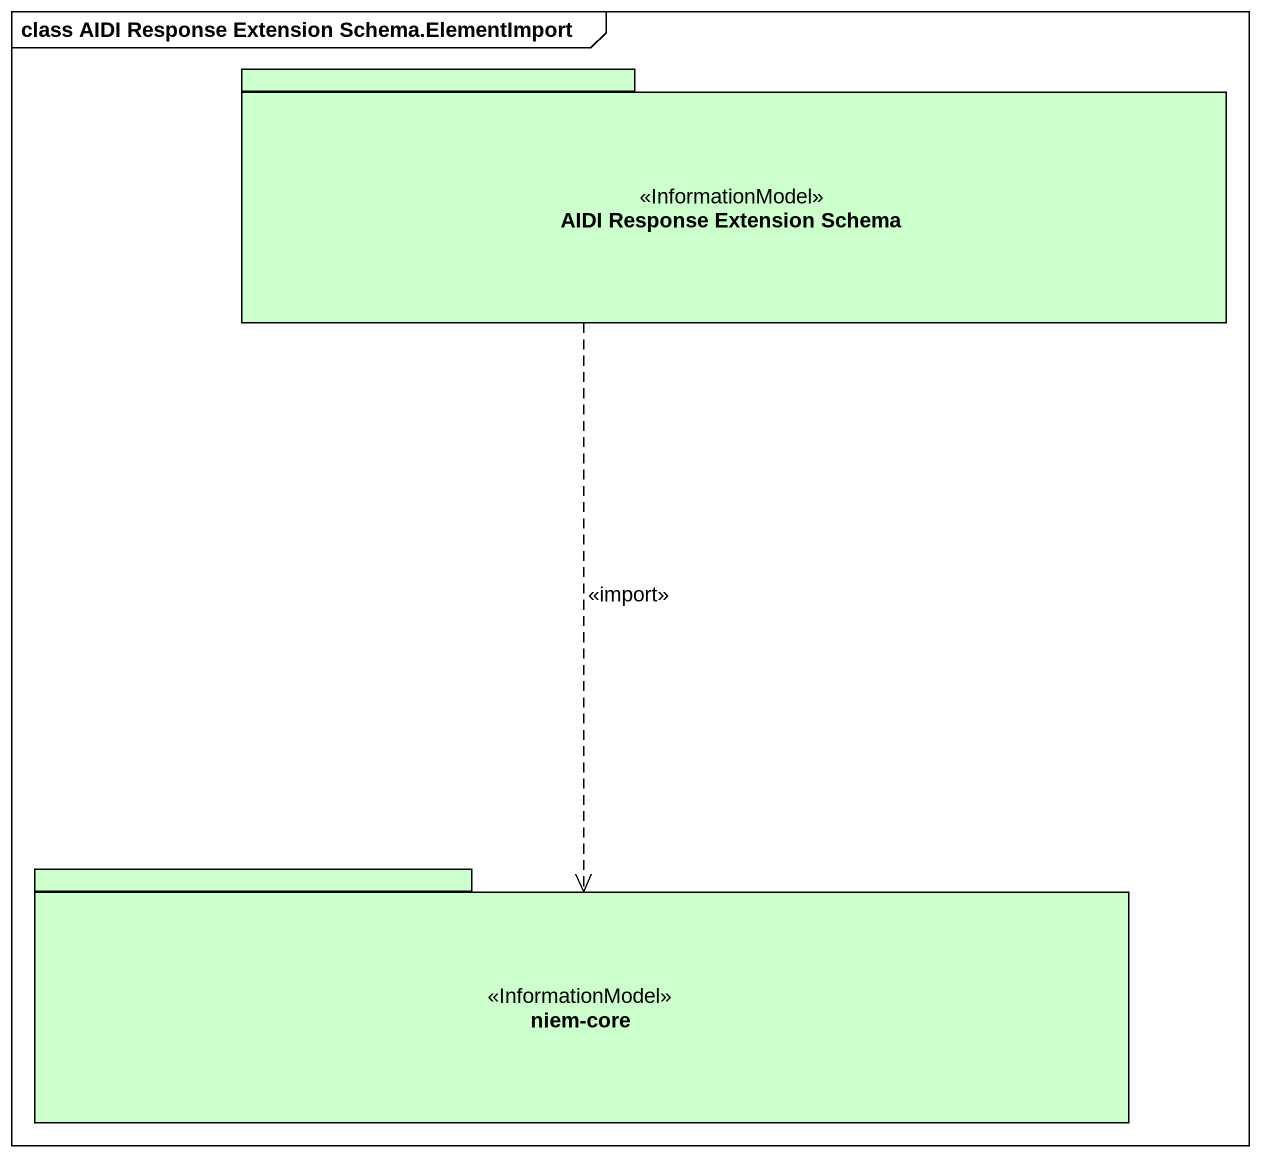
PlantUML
@startuml
mainframe class AIDI Response Extension Schema.ElementImport
package "AIDI Response Extension Schema" as AIDI_Response_Extension <<InformationModel>> #CCFFCC {
}
package "niem-core" as niem_core <<InformationModel>> #CCFFCC {
}
AIDI_Response_Extension ..> niem_core : <<import>>
@enduml
